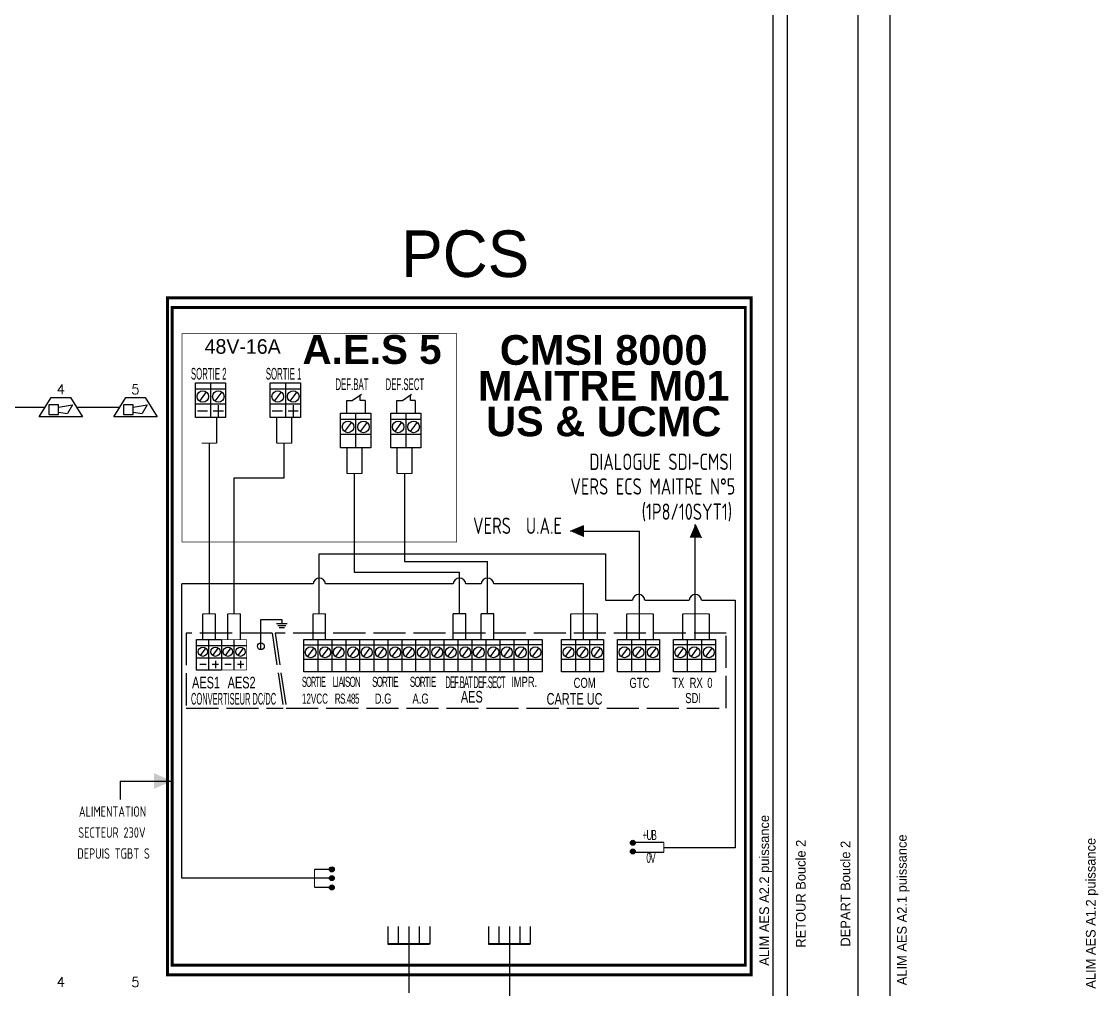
# Model space of a CAD drawing. Header units: millimetres. Extents: x 3366 to 4352, y -3415 to -2128.
# Drawn here: x 3796.2 to 3997.8, y -3279 to -3097.8 of the extents above; entities that cross this region are included whole.
import ezdxf
from ezdxf.enums import TextEntityAlignment as Align

# ---------------------------------------------------------------- set-up
doc = ezdxf.new("R2010")
doc.units = ezdxf.units.MM
doc.linetypes.add('ACAD_ISO02W100', pattern=[15, 12, -3])
doc.linetypes.add('ACAD_ISO06W100', pattern=[37.5, 24, -3, 0.5, -3, 0.5, -3, 0.5, -3])
for name, color, linetype in [('JCC-ADRESSAGE', 6, 'Continuous'), ('JCC-CABLE1', 90, 'CABLE1'), ('JCC-CABLE3', 4, 'CABLE3'), ('JCC-CABLE7', 5, 'CABLE7'), ('JCC-SYNOPTIQUE', 7, 'ACAD_ISO06W100')]:
    doc.layers.add(name, color=color, linetype=linetype)
doc.layers.add('JCC-DIFFUSEUR SONORE', color=3, linetype='Continuous', lineweight=25)
doc.styles.add('CABLE', font='isocp.shx')
doc.styles.add('JOHNSON', font='')
doc.styles.add('TEXTE', font='romans.shx')
doc.styles.get('JOHNSON').set_extended_font_data('Arial', bold=True)
doc.linetypes.add('CABLE1', pattern='A,3,-0.2,["/",Standard,S=1,R=0,X=0,Y=-0.5],-0.9', length=4.1)
doc.linetypes.add('CABLE3', pattern='A,3,-0.3,["*",Standard,S=1,R=0,X=0,Y=-0.5],-1', length=4.3)
doc.linetypes.add('CABLE7', pattern='A,3,-0.3,["+",Standard,S=1,R=0,X=0,Y=-0.5],-1', length=4.3)

# ---------------------------------------------------------------- blocks, each defined once
blk = doc.blocks.new('avsu')
for p, q in [((-4.5, -2), (-2, 2)), ((-0.48, 0), (2.43, 0.51)), ((2.43, 0.51), (1.4, -1.33)), ((2, 2), (4.5, -2)), ((-0.48, -1), (1.4, -1.33))]:
    blk.add_line(p, q)
blk.add_lwpolyline([(-2.48, -1.5), (-0.48, -1.5), (-0.48, 0.5), (-2.48, 0.5)], close=True)
for points in [[(-2, 2), (2, 2)], [(4.5, -2), (-4.5, -2)]]:
    blk.add_lwpolyline(points)
at = {"flags": 1}
for tag, p in [('SURVEILLANCE', (1.17, 7.79)), ('SYMB_GRAPH', (0.72, 6.62)), ('SYMB_VIC', (0, 3.98)), ('SYMB_VISIODEF', (-0.02, 1.29)), ('MODULE', (0.39, 1.29)), ('ADRESSE', (-0.02, -1.46)), ('METIER', (-1.67, -3.65)), ('VARIANTE', (-0.02, -8.71)), ('CENTRALE', (-0.3, -10.37)), ('POSITION', (0.86, -9.44)), ('TYPE', (0.68, -10.99))]:
    blk.add_attdef(tag, text='', height=2.5, dxfattribs=at).set_placement(p, align=Align.CENTER)
for tag, p in [('LIBELLE', (-0.02, 3.04)), ('LIBELLEZONE', (-0.02, -5.46))]:
    blk.add_attdef(tag, text='', height=2.5).set_placement(p, align=Align.CENTER)

msp = doc.modelspace()

# ---------------------------------------------------------------- hatches: boundary and pattern name
for points in [[(3898.96, -3193.2), (3901.45, -3194.28), (3901.45, -3192.13)], [(3922.3, -3191.94), (3921.23, -3194.43), (3923.37, -3194.43)]]:
    msp.add_hatch(color=30).paths.add_polyline_path(points)
h = msp.add_hatch(color=30)
edge = h.paths.add_edge_path()
edge.add_arc((3910.61, -3251.5), 0.463, 0, 360)
h = msp.add_hatch(color=30)
edge = h.paths.add_edge_path()
edge.add_arc((3910.61, -3253.14), 0.463, 0, 360)
h = msp.add_hatch(color=30)
edge = h.paths.add_edge_path()
edge.add_arc((3854.27, -3256.49), 0.463, 0, 360)
h = msp.add_hatch(color=30)
edge = h.paths.add_edge_path()
edge.add_arc((3854.27, -3258.13), 0.463, 0, 360)
h = msp.add_hatch(color=30)
edge = h.paths.add_edge_path()
edge.add_arc((3854.27, -3259.86), 0.463, 0, 360)
at = {"layer": 'JCC-CABLE7', "linetype": 'ByBlock'}
msp.add_hatch(color=256, dxfattribs=at).paths.add_polyline_path([(3824.39, -3239.95), (3821.03, -3238.5), (3821.03, -3241.39)])

# ---------------------------------------------------------------- linework, layer by layer
at = {"color": 8}
for p, q in [((3831.56, -3165.45), (3831.56, -3171.9)), ((3845.58, -3165.45), (3845.58, -3171.9)), ((3828.75, -3166.52), (3834.37, -3166.52)), ((3830.79, -3167.13), (3829.49, -3168.84)), ((3833.69, -3167.13), (3832.39, -3168.84)), ((3842.77, -3166.52), (3848.39, -3166.52)), ((3844.81, -3167.13), (3843.51, -3168.84)), ((3847.71, -3167.13), (3846.4, -3168.84)), ((3834.37, -3169.43), (3828.75, -3169.43)), ((3833.03, -3169.6), (3833.03, -3171.77)), ((3848.39, -3169.43), (3842.77, -3169.43)), ((3847.05, -3169.6), (3847.05, -3171.77)), ((3829.13, -3170.68), (3831.02, -3170.68)), ((3832.08, -3170.69), (3833.98, -3170.69)), ((3843.14, -3170.68), (3845.04, -3170.68)), ((3846.1, -3170.69), (3847.99, -3170.69)), ((3855.92, -3172.2), (3861.55, -3172.2)), ((3858.74, -3171.13), (3858.74, -3177.58)), ((3865.3, -3172.2), (3870.92, -3172.2)), ((3868.11, -3171.13), (3868.11, -3177.58)), ((3857.97, -3172.81), (3856.67, -3174.52)), ((3860.87, -3172.81), (3859.56, -3174.52)), ((3867.34, -3172.81), (3866.04, -3174.52)), ((3870.24, -3172.81), (3868.94, -3174.52)), ((3861.55, -3175.11), (3855.92, -3175.11)), ((3870.92, -3175.11), (3865.3, -3175.11)), ((3841.01, -3215.36), (3841.01, -3209.69)), ((3841.01, -3209.69), (3844.93, -3209.69)), ((3843.91, -3210.45), (3845.94, -3210.45)), ((3844.93, -3209.69), (3844.93, -3210.45)), ((3844.17, -3210.85), (3845.69, -3210.85)), ((3844.42, -3211.24), (3845.44, -3211.24)), ((3828.94, -3214.57), (3838.35, -3214.57)), ((3831.29, -3219.17), (3831.29, -3213.48)), ((3836, -3219.17), (3836, -3213.48)), ((3849.02, -3213.48), (3893.62, -3213.48)), ((3851.64, -3213.48), (3851.64, -3219.5)), ((3856.89, -3213.48), (3856.89, -3219.5)), ((3864.76, -3213.48), (3864.76, -3219.5)), ((3870.01, -3214.48), (3885.75, -3214.48)), ((3872.63, -3213.48), (3872.63, -3219.5)), ((3877.88, -3213.48), (3877.88, -3219.5)), ((3883.13, -3213.48), (3883.13, -3219.5)), ((3891, -3213.48), (3891, -3219.5)), ((3902.53, -3213.48), (3902.53, -3219.5)), ((3912.99, -3213.48), (3912.99, -3219.5)), ((3923.45, -3213.48), (3923.45, -3219.5)), ((3830.67, -3215.05), (3829.61, -3216.44)), ((3833.02, -3215.05), (3831.97, -3216.44)), ((3835.37, -3215.05), (3834.32, -3216.44)), ((3837.72, -3215.05), (3836.67, -3216.44)), ((3850.93, -3215.05), (3849.71, -3216.65)), ((3853.63, -3215.05), (3852.41, -3216.65)), ((3856.17, -3215.05), (3854.96, -3216.65)), ((3858.88, -3215.05), (3857.66, -3216.65)), ((3861.42, -3215.05), (3860.2, -3216.65)), ((3864.04, -3215.05), (3862.83, -3216.65)), ((3866.75, -3215.05), (3865.53, -3216.65)), ((3869.29, -3215.05), (3868.08, -3216.65)), ((3871.92, -3215.05), (3870.7, -3216.65)), ((3874.62, -3215.05), (3873.4, -3216.65)), ((3877.16, -3215.05), (3875.95, -3216.65)), ((3879.87, -3215.05), (3878.65, -3216.65)), ((3882.41, -3215.05), (3881.19, -3216.65)), ((3885.11, -3215.05), (3883.9, -3216.65)), ((3887.66, -3215.05), (3886.44, -3216.65)), ((3890.28, -3215.05), (3889.07, -3216.65)), ((3892.99, -3215.05), (3891.77, -3216.65)), ((3899.19, -3215.05), (3897.97, -3216.65)), ((3901.81, -3215.05), (3900.6, -3216.65)), ((3904.52, -3215.05), (3903.3, -3216.65)), ((3909.65, -3215.05), (3908.44, -3216.65)), ((3912.28, -3215.05), (3911.06, -3216.65)), ((3914.98, -3215.05), (3913.76, -3216.65)), ((3920.11, -3215.05), (3918.9, -3216.65)), ((3922.74, -3215.05), (3921.52, -3216.65)), ((3925.44, -3215.05), (3924.22, -3216.65)), ((3828.94, -3216.91), (3838.35, -3216.91)), ((3829.55, -3218.07), (3830.75, -3218.07)), ((3831.9, -3218.07), (3833.1, -3218.07)), ((3832.5, -3217.47), (3832.5, -3218.84)), ((3834.25, -3218.07), (3835.45, -3218.07)), ((3836.6, -3218.07), (3837.8, -3218.07)), ((3837.2, -3217.47), (3837.2, -3218.84)), ((3893.62, -3217.19), (3849.02, -3217.19)), ((3905.15, -3217.19), (3897.28, -3217.19)), ((3915.61, -3217.19), (3907.74, -3217.19)), ((3926.08, -3217.19), (3918.21, -3217.19))]:
    msp.add_line(p, q, dxfattribs=at)
at = {"color": 8, "linetype": 'ACAD_ISO02W100'}
for p, q in [((3858.1, -3168.72), (3859.82, -3167.52)), ((3859.6, -3168.72), (3859.6, -3167.64)), ((3867.48, -3168.72), (3869.19, -3167.52)), ((3868.98, -3168.72), (3868.98, -3167.64)), ((3857.07, -3171.13), (3857.07, -3168.72)), ((3857.07, -3168.72), (3858.1, -3168.72)), ((3860.52, -3168.72), (3859.6, -3168.72)), ((3860.52, -3168.72), (3860.52, -3171.13)), ((3866.44, -3171.13), (3866.44, -3168.72)), ((3866.44, -3168.72), (3867.48, -3168.72)), ((3869.89, -3168.72), (3868.98, -3168.72)), ((3869.89, -3168.72), (3869.89, -3171.13))]:
    msp.add_line(p, q, dxfattribs=at)
at = {"color": 30}
for p, q in [((3898.96, -3193.2), (3901.45, -3192.13)), ((3922.3, -3191.94), (3923.37, -3194.43)), ((3916.39, -3251.43), (3910.61, -3251.43)), ((3916.39, -3253.32), (3910.61, -3253.32))]:
    msp.add_line(p, q, dxfattribs=at)
at = {"color": 8, "linetype": 'ACAD_ISO02W100', "ltscale": 0.5}
msp.add_line((3843.1, -3212.29), (3845.19, -3226.29), dxfattribs=at)
at = {"color": 9}
for p, q in [((3849.02, -3214.48), (3870.01, -3214.48)), ((3893.62, -3214.48), (3885.75, -3214.48)), ((3905.15, -3214.48), (3897.28, -3214.48)), ((3915.61, -3214.48), (3907.74, -3214.48)), ((3926.08, -3214.48), (3918.21, -3214.48))]:
    msp.add_line(p, q, dxfattribs=at)
at = {"color": 116, "linetype": 'ACAD_ISO02W100', "true_color": 0x01793d, "const_width": 0.54}
msp.add_lwpolyline([(3823.54, -3276.2), (3932.76, -3276.2), (3932.76, -3149.53), (3823.54, -3149.53)], close=True, dxfattribs=at)
for points, const_width in [([(3824.39, -3274.4), (3931.67, -3274.4), (3931.67, -3151.33), (3824.39, -3151.33)], 0.54), ([(3826.22, -3195.23), (3877.65, -3195.23), (3877.65, -3156.21), (3826.22, -3156.21)], 0.109)]:
    msp.add_lwpolyline(points, close=True, dxfattribs=dict(const_width=const_width))
at = {"color": 8}
for points in [[(3828.75, -3165.45), (3834.37, -3165.45), (3834.37, -3171.9), (3828.75, -3171.9)], [(3842.77, -3165.45), (3848.39, -3165.45), (3848.39, -3171.9), (3842.77, -3171.9)], [(3855.92, -3171.13), (3861.55, -3171.13), (3861.55, -3177.58), (3855.92, -3177.58)], [(3865.3, -3171.13), (3870.92, -3171.13), (3870.92, -3177.58), (3865.3, -3177.58)], [(3828.94, -3213.48), (3833.64, -3213.48), (3833.64, -3219.17), (3828.94, -3219.17)]]:
    msp.add_lwpolyline(points, close=True, dxfattribs=at)
at = {"color": 5}
for points in [[(3857.09, -3177.58), (3857.09, -3182.41)], [(3859.9, -3177.58), (3859.9, -3182.41)], [(3866.46, -3177.58), (3866.46, -3182.41)], [(3869.27, -3177.58), (3869.27, -3182.41)], [(3858.49, -3182.41), (3858.49, -3200.88), (3878.18, -3200.88)], [(3867.87, -3182.41), (3867.87, -3198.86), (3883.42, -3198.86)], [(3883.42, -3208.66), (3883.42, -3198.86)], [(3878.18, -3208.66), (3878.18, -3200.88)], [(3877, -3213.48), (3877, -3208.66)], [(3879.35, -3208.66), (3877, -3208.66)], [(3879.35, -3213.48), (3879.35, -3208.66)], [(3882.25, -3213.48), (3882.25, -3208.66)], [(3884.6, -3208.66), (3882.25, -3208.66)], [(3884.6, -3213.48), (3884.6, -3208.66)]]:
    msp.add_lwpolyline(points, dxfattribs=at)
at = {"color": 5, "const_width": 0.18}
for points in [[(3859.9, -3182.41), (3857.09, -3182.41)], [(3869.27, -3182.41), (3866.46, -3182.41)]]:
    msp.add_lwpolyline(points, dxfattribs=at)
at = {"color": 30}
for points in [[(3922.3, -3213.42), (3922.3, -3191.94)], [(3901.41, -3193.2), (3911.84, -3193.2)], [(3911.84, -3213.48), (3911.84, -3193.2)], [(3851.94, -3208.66), (3851.94, -3197.41), (3905.5, -3197.41), (3905.5, -3206.07), (3910.53, -3206.07)], [(3854.27, -3258.13), (3826.21, -3258.13), (3826.21, -3203.03)], [(3850.76, -3203.03), (3826.21, -3203.03)], [(3877, -3203.03), (3853.11, -3203.03)], [(3882.25, -3203.03), (3879.35, -3203.03)], [(3901.38, -3203.03), (3884.6, -3203.03)], [(3901.38, -3213.48), (3901.38, -3203.03)], [(3912.88, -3206.07), (3921.13, -3206.07)], [(3923.48, -3206.07), (3929.77, -3206.07), (3929.77, -3252.47), (3916.39, -3252.47)], [(3850.76, -3213.48), (3850.76, -3208.66)], [(3853.11, -3213.48), (3853.11, -3208.66)], [(3899.03, -3213.48), (3899.03, -3208.66)], [(3904, -3213.48), (3904, -3208.66)], [(3909.49, -3213.48), (3909.49, -3208.66)], [(3914.46, -3213.48), (3914.46, -3208.66)], [(3919.95, -3213.48), (3919.95, -3208.66)], [(3924.93, -3213.48), (3924.93, -3208.66)], [(3854.27, -3256.49), (3851.06, -3256.49)], [(3854.27, -3259.86), (3851.06, -3259.86)]]:
    msp.add_lwpolyline(points, dxfattribs=at)
at = {"color": 30, "const_width": 0.18}
for points in [[(3853.11, -3208.66), (3850.76, -3208.66)], [(3904, -3208.66), (3899.03, -3208.66)], [(3914.46, -3208.66), (3909.49, -3208.66)], [(3924.93, -3208.66), (3919.95, -3208.66)], [(3916.39, -3253.32), (3916.39, -3251.43)], [(3851.06, -3256.49), (3851.06, -3259.86)]]:
    msp.add_lwpolyline(points, dxfattribs=at)
at = {"color": 8, "linetype": 'ACAD_ISO02W100', "ltscale": 0.5}
for points in [[(3843.1, -3212.29), (3827.04, -3212.29), (3827.04, -3226.29), (3845.19, -3226.29)], [(3845.74, -3226.29), (3928.06, -3226.29), (3928.06, -3212.29), (3843.65, -3212.29), (3845.74, -3226.29)]]:
    msp.add_lwpolyline(points, dxfattribs=at)
at = {"color": 8}
for points in [[(3838.35, -3213.48, 0.0945, 0.0945, 0), (3828.94, -3213.48, 0.0945, 0.0945, 0), (3828.94, -3219.17, 0, 0, 0)], [(3833.64, -3219.17, 0.0943, 0.0943, 0), (3833.64, -3213.48, 0.0943, 0.0943, 0)], [(3893.62, -3219.5, 0.0945, 0.0945, 0), (3849.02, -3219.5, 0.0943, 0.0943, 0), (3849.02, -3213.48, 0.0943, 0.0943, 0)], [(3849.02, -3213.48, 0.0945, 0.0945, 0), (3893.62, -3213.48, 0, 0, 0)], [(3828.94, -3219.17, 0.0945, 0.0945, 0), (3838.35, -3219.17, 0, 0, 0)]]:
    msp.add_lwpolyline(points, format="xyseb", dxfattribs=at)
at = {"color": 8, "const_width": 0.0943}
for points in [[(3838.35, -3213.48), (3838.35, -3219.17)], [(3854.26, -3213.48), (3854.26, -3219.5)], [(3859.51, -3213.48), (3859.51, -3219.5)], [(3867.38, -3213.48), (3867.38, -3219.5)], [(3875.25, -3213.48), (3875.25, -3219.5)], [(3880.5, -3213.48), (3880.5, -3219.5)], [(3885.75, -3213.48), (3885.75, -3219.5)], [(3893.62, -3213.48), (3893.62, -3219.5)], [(3918.21, -3213.48), (3918.21, -3219.5)], [(3918.21, -3213.48), (3926.08, -3213.48)], [(3926.08, -3213.48), (3926.08, -3219.5)], [(3926.08, -3219.5), (3918.21, -3219.5)]]:
    msp.add_lwpolyline(points, dxfattribs=at)
at = {"color": 8}
for points in [[(3893.62, -3219.5), (3849.02, -3219.5), (3849.02, -3213.48)], [(3854.26, -3213.48), (3854.26, -3219.5)], [(3859.51, -3219.5), (3859.51, -3213.48)], [(3862.14, -3213.48), (3862.14, -3219.5)], [(3867.38, -3213.48), (3867.38, -3219.5)], [(3870.01, -3219.5), (3870.01, -3213.48)], [(3875.25, -3213.48), (3875.25, -3219.5)], [(3880.5, -3213.48), (3880.5, -3219.5)], [(3885.75, -3213.48), (3885.75, -3219.5)], [(3888.37, -3213.48), (3888.37, -3219.5)], [(3893.62, -3213.48), (3893.62, -3219.5)], [(3905.15, -3219.5), (3897.28, -3219.5), (3897.28, -3213.48), (3905.15, -3213.48)], [(3899.91, -3213.48), (3899.91, -3219.5)], [(3905.15, -3213.48), (3905.15, -3219.5)], [(3915.61, -3219.5), (3907.74, -3219.5), (3907.74, -3213.48), (3915.61, -3213.48)], [(3910.37, -3213.48), (3910.37, -3219.5)], [(3915.61, -3213.48), (3915.61, -3219.5)], [(3926.08, -3219.5), (3918.21, -3219.5), (3918.21, -3213.48), (3926.08, -3213.48)], [(3920.83, -3219.5), (3920.83, -3213.48)], [(3926.08, -3213.48), (3926.08, -3219.5)]]:
    msp.add_lwpolyline(points, dxfattribs=at)
at = {"color": 8, "const_width": 0.0943}
for points in [[(3897.28, -3213.48), (3905.15, -3213.48), (3905.15, -3219.5), (3897.28, -3219.5)], [(3907.74, -3213.48), (3915.61, -3213.48), (3915.61, -3219.5), (3907.74, -3219.5)]]:
    msp.add_lwpolyline(points, close=True, dxfattribs=at)
at = {"color": 65}
for points in [[(3864.75, -3267.2), (3864.75, -3270.45)], [(3866.7, -3267.2), (3866.7, -3270.45)], [(3868.69, -3267.2), (3868.69, -3270.45)], [(3870.65, -3267.2), (3870.65, -3270.45)], [(3872.6, -3267.2), (3872.6, -3270.45)], [(3883.57, -3267.2), (3883.57, -3270.45)], [(3885.52, -3267.2), (3885.52, -3270.45)], [(3887.51, -3267.2), (3887.51, -3270.45)], [(3889.47, -3267.2), (3889.47, -3270.45)], [(3891.42, -3267.2), (3891.42, -3270.45)], [(3887.53, -3270.45), (3887.53, -3282.67), (3846, -3282.67)], [(3868.68, -3270.45), (3868.71, -3279.58)]]:
    msp.add_lwpolyline(points, dxfattribs=at)
at = {"color": 65, "const_width": 0.374}
for points in [[(3864.75, -3270.45), (3872.6, -3270.45)], [(3883.57, -3270.45), (3891.42, -3270.45)]]:
    msp.add_lwpolyline(points, dxfattribs=at)
at = {"color": 8}
for centre, radius in [((3830.14, -3167.99), 1.08), ((3833.04, -3167.99), 1.08), ((3844.16, -3167.99), 1.08), ((3847.06, -3167.99), 1.08), ((3857.32, -3173.67), 1.08), ((3860.21, -3173.67), 1.08), ((3866.69, -3173.67), 1.08), ((3869.59, -3173.67), 1.08), ((3841.01, -3214.73), 0.631), ((3830.14, -3215.74), 0.874), ((3832.49, -3215.74), 0.874), ((3834.84, -3215.74), 0.874), ((3837.19, -3215.74), 0.874), ((3850.32, -3215.85), 1.01), ((3853.02, -3215.85), 1.01), ((3855.56, -3215.85), 1.01), ((3858.27, -3215.85), 1.01), ((3860.81, -3215.85), 1.01), ((3863.44, -3215.85), 1.01), ((3866.14, -3215.85), 1.01), ((3868.68, -3215.85), 1.01), ((3871.31, -3215.85), 1.01), ((3874.01, -3215.85), 1.01), ((3876.55, -3215.85), 1.01), ((3879.26, -3215.85), 1.01), ((3881.8, -3215.85), 1.01), ((3884.51, -3215.85), 1.01), ((3887.05, -3215.85), 1.01), ((3889.67, -3215.85), 1.01), ((3892.38, -3215.85), 1.01), ((3898.58, -3215.85), 1.01), ((3901.21, -3215.85), 1.01), ((3903.91, -3215.85), 1.01), ((3909.04, -3215.85), 1.01), ((3911.67, -3215.85), 1.01), ((3914.37, -3215.85), 1.01), ((3919.51, -3215.85), 1.01), ((3922.13, -3215.85), 1.01), ((3924.83, -3215.85), 1.01)]:
    msp.add_circle(centre, radius, dxfattribs=at)
at = {"color": 30}
for centre in [(3910.61, -3251.5), (3910.61, -3253.14), (3854.27, -3256.49), (3854.27, -3258.13), (3854.27, -3259.86)]:
    msp.add_circle(centre, 0.463, dxfattribs=at)
for centre in [(3851.94, -3203.16), (3878.18, -3203.16), (3883.42, -3203.16), (3911.7, -3206.2), (3922.3, -3206.2)]:
    msp.add_arc(centre, 1.18, 6.2363, 173.7637, dxfattribs=at)
at = {"layer": 'JCC-CABLE1', "color": 1}
msp.add_line((3958.76, -3289.86), (3958.76, -3084.87), dxfattribs=at)
at = {"layer": 'JCC-CABLE1'}
for p, q in [((3792.54, -3169.99), (3800.64, -3169.99)), ((3806.49, -3169.99), (3814.6, -3169.99))]:
    msp.add_line(p, q, dxfattribs=at)
for points in [[(3936.8, -2343.32), (3936.8, -3291.65), (3881.77, -3291.65), (3881.77, -3322.38)], [(3843.93, -3171.9), (3843.93, -3176.73)], [(3846.74, -3171.9), (3846.74, -3176.73)], [(3836.02, -3208.66), (3836.02, -3183.2), (3845.34, -3183.2), (3845.34, -3176.73)], [(3834.84, -3213.48), (3834.84, -3208.66)], [(3837.19, -3213.48), (3837.19, -3208.66)]]:
    msp.add_lwpolyline(points, dxfattribs=at)
at = {"layer": 'JCC-CABLE1', "color": 1}
msp.add_lwpolyline([(3832.72, -3176.73, 0.18, 0.18, 0), (3829.91, -3176.73, 0, 0, 0), (3829.91, -3171.9, 0, 0, 0)], format="xyseb", dxfattribs=at)
for points in [[(3832.72, -3171.9), (3832.72, -3176.73)], [(3831.32, -3176.73), (3831.32, -3208.66)], [(3830.14, -3213.48), (3830.14, -3208.66)], [(3832.49, -3213.48), (3832.49, -3208.66)]]:
    msp.add_lwpolyline(points, dxfattribs=at)
at = {"layer": 'JCC-CABLE1', "const_width": 0.18}
msp.add_lwpolyline([(3846.74, -3176.73), (3843.93, -3176.73)], dxfattribs=at)
at = {"layer": 'JCC-CABLE1', "color": 1, "const_width": 0.18}
msp.add_lwpolyline([(3832.49, -3208.66), (3830.14, -3208.66)], dxfattribs=at)
at = {"layer": 'JCC-CABLE1', "color": 3, "const_width": 0.18}
msp.add_lwpolyline([(3837.19, -3208.66), (3834.84, -3208.66)], dxfattribs=at)
at = {"layer": 'JCC-CABLE3'}
for points in [[(3899.48, -3377.5), (3899.48, -3396.94), (3861.52, -3396.94), (3861.52, -3293.43), (3939.58, -3293.43), (3939.58, -2346.11)], [(3887.65, -3377.5), (3887.65, -3394.33), (3864.13, -3394.33), (3864.13, -3295.64), (3952.79, -3295.64), (3952.79, -3078.9)]]:
    msp.add_lwpolyline(points, dxfattribs=at)
at = {"layer": 'JCC-CABLE7'}
msp.add_line((3814.64, -3239.95), (3814.64, -3243.39), dxfattribs=at)
msp.add_lwpolyline([(3814.64, -3239.95), (3824.39, -3239.95)], dxfattribs=at)

# ---------------------------------------------------------------- block references
at = {"layer": 'JCC-DIFFUSEUR SONORE', "xscale": 0.9, "yscale": 0.9, "zscale": 0.09000000000000001}
for p in [(3803.57, -3169.99), (3817.52, -3169.99)]:
    msp.add_blockref('avsu', p, dxfattribs=at)

# ---------------------------------------------------------------- texts
at = {"color": 116, "true_color": 0x01793d}
msp.add_text('PCS', height=8.712, dxfattribs=at).set_placement((3879.24, -3141.26), align=Align.MIDDLE_CENTER)
at = {"style": 'JOHNSON'}
for s, height, p in [('A.E.S 5', 5.408, (3861.8, -3159.18)), ('CMSI 8000', 5.563, (3905.16, -3159.27)), ('MAITRE M01', 5.563, (3905.16, -3165.96)), ('US & UCMC', 5.563, (3905.16, -3172.64))]:
    msp.add_text(s, height=height, dxfattribs=at).set_placement(p, align=Align.MIDDLE_CENTER)
at = {"color": 30, "style": 'CABLE', "width": 0.8}
for s, p in [('DIALOGUE SDI-CMSI', (3915.86, -3180.19)), ('VERS ECS MAITRE N°5', (3914.35, -3184.81)), ('(1P8/10SYT1)', (3920.73, -3189.53)), ('VERS  U.A.E', (3889.03, -3192.17))]:
    msp.add_text(s, height=3.0553, dxfattribs=at).set_placement(p, align=Align.MIDDLE)
at = {"insert": (3830.48, -3157.25), "char_height": 2.734, "width": 17.2226, "attachment_point": 1}
msp.add_mtext('48V-16A', dxfattribs=at)
at = {"color": 8, "attachment_point": 1}
for s, insert, char_height, width in [('{\\W0.5;SORTIE 2}', (3827.91, -3162.63), 2.187, 29.2349), ('{\\W0.5;SORTIE 1}', (3841.93, -3162.63), 2.187, 29.2349), ('{\\W0.5;DEF.BAT}', (3854.96, -3164.6), 2.187, 29.2349), ('{\\W0.5;DEF.SECT}', (3864.34, -3164.6), 2.187, 29.2349), ('{\\W0.7;AES1}', (3828.12, -3220.43), 2.187, 21.9262), ('{\\W0.7;AES2}', (3834.78, -3220.43), 2.187, 21.9262), ('{\\W0.5;\\T0.85;SORTIE\\W0.7;\\T1;\\P\\W0.6;12VCC}', (3848.68, -3220.44), 1.8863, 25.2151), ('{\\W0.6;\\T0.85;LIAISON\\P\\T0.9; RS.485}', (3854.45, -3220.44), 1.8863, 25.2151), ('{\\W0.6;\\T0.85;SORTIE\\W0.7;\\T1;\\P D.G}', (3861.82, -3220.44), 1.8863, 25.2151), ('{\\W0.6;\\T0.85;SORTIE\\W0.7;\\T1;\\P A.G}', (3868.88, -3220.44), 1.8863, 25.2151), ('{\\W0.4;\\T0.85;DEF.BAT}', (3875.53, -3220.37), 2.187, 21.9262), ('{\\W0.4;\\T0.85;DEF.SECT}', (3880.77, -3220.37), 2.187, 21.9262), ('{\\W0.7;IMPR.}', (3887.82, -3220.44), 1.8863, 25.2151), ('{\\W0.7;COM}', (3899.53, -3220.63), 1.8863, 25.2151), ('{\\W0.7;GTC}', (3909.99, -3220.63), 1.8863, 25.2151), ('{\\W0.7;TX}', (3917.98, -3220.63), 1.886, 25.2151), ('{\\W0.7;RX}', (3921.24, -3220.63), 1.886, 25.2151), ('{\\W0.7;0}', (3924.54, -3220.63), 1.886, 25.2151), ('{\\W0.4;CONVERTISEUR DC/DC}', (3827.93, -3223.46), 2.187, 21.9262), ('{\\W0.7;AES}', (3878.43, -3223.08), 2.187, 21.9262), ('{\\W0.7;CARTE UC}', (3894.47, -3223.47), 2.187, 21.9262), ('{\\W0.7;SDI }', (3920.42, -3223.48), 1.8863, 25.2151)]:
    msp.add_mtext(s, dxfattribs=dict(at, insert=insert, char_height=char_height, width=width))
at = {"color": 30, "char_height": 1.8863, "width": 25.2151, "attachment_point": 1}
for s, insert in [('{\\W0.6;\\T0.85;+UB}', (3912.41, -3249.1)), ('{\\W0.6;\\T0.85;0V}', (3913.15, -3253.39))]:
    msp.add_mtext(s, dxfattribs=dict(at, insert=insert))
at = {"layer": 'JCC-ADRESSAGE', "style": 'TEXTE'}
for tag, p in [('4', (3803.57, -3166.64)), ('5', (3817.52, -3166.64)), ('4', (3803.57, -3277.57)), ('5', (3817.52, -3277.57))]:
    msp.add_attdef(tag, text='', height=1.8, dxfattribs=at).set_placement(p, align=Align.MIDDLE_CENTER)
at = {"layer": 'JCC-CABLE1'}
for s, p in [('ALIM AES A2.2 puissance', (3935.43, -3260.41)), ('ALIM AES A1.2 puissance', (3996.53, -3264.7))]:
    msp.add_text(s, height=1.8, rotation=90, dxfattribs=at).set_placement(p, align=Align.MIDDLE)
at = {"layer": 'JCC-CABLE1', "color": 1}
msp.add_text('ALIM AES A2.1 puissance', height=1.8, rotation=90, dxfattribs=at).set_placement((3961.19, -3264.06), align=Align.MIDDLE)
at = {"layer": 'JCC-CABLE7', "style": 'CABLE', "width": 0.8}
for s, p in [('ALIMENTATION', (3813.24, -3245.66)), ('SECTEUR 230V', (3813.13, -3249.59)), ('DEPUIS TGBT S', (3813.43, -3253.52))]:
    msp.add_text(s, height=1.944, dxfattribs=at).set_placement(p, align=Align.MIDDLE)
at = {"layer": 'JCC-SYNOPTIQUE', "color": 4}
for s, p in [('RETOUR Boucle 2', (3942.01, -3261.03)), ('DEPART Boucle 2', (3950.36, -3261.03))]:
    msp.add_text(s, height=1.8, rotation=90, dxfattribs=at).set_placement(p, align=Align.MIDDLE)

doc.saveas('drawing.dxf')
